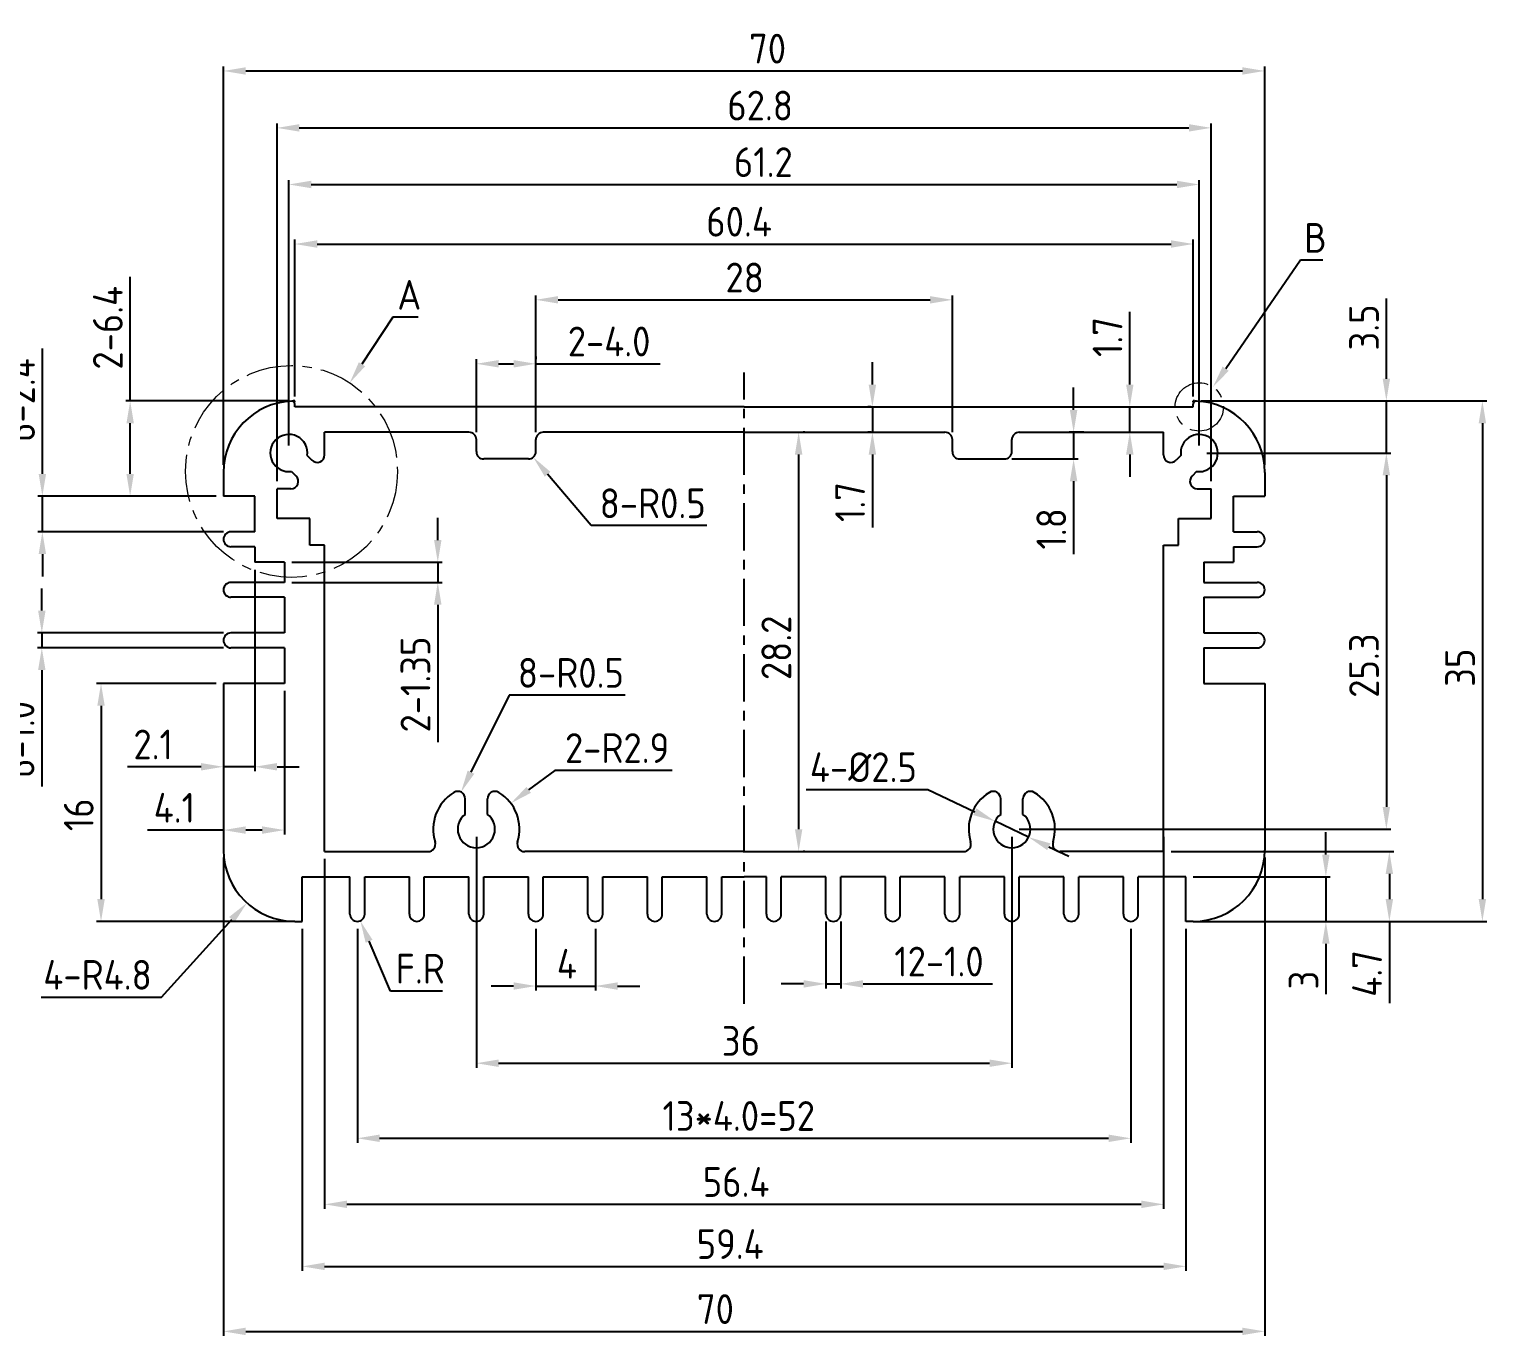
# Model space of a CAD drawing. Header units: millimetres. Extents: x 24 to 172, y 26 to 116.
# Drawn here: x 73.5 to 171.5, y 25.7 to 113.6 of the extents above; entities that cross this region are included whole.
import ezdxf

# ---------------------------------------------------------------- set-up
doc = ezdxf.new("R2010")
doc.units = ezdxf.units.MM
doc.header["$LTSCALE"] = 0.1
doc.linetypes.add('CENTER', pattern=[50.8, 31.75, -6.35, 6.35, -6.35])
doc.layers.get('0').update_dxf_attribs({"lineweight": 25})
doc.layers.add('图层1', color=7, linetype='Continuous', lineweight=20)
doc.styles.get("Standard").update_dxf_attribs({"font": 'isocp2.shx'})
doc.dimstyles.new('比例1.5-1', dxfattribs={"dimtxt": 2, "dimasz": 1.5, "dimexe": 0.3, "dimexo": 0.5, "dimgap": 0.5, "dimtad": 1, "dimdec": 3, "dimdsep": 46, "dimtxsty": 'Standard', "dimcen": 0, "dimclrd": 256, "dimclre": 256, "dimadec": 3, "dimazin": 2, "dimtfac": 1, "dimtdec": 3, "dimtmove": 0, "dimatfit": 3, "dimfxl": 0, "dimarcsym": 0})
doc.dimstyles.new('比例1.5-1$3', dxfattribs={"dimtxt": 2, "dimasz": 1.5, "dimexe": 0.3, "dimexo": 0.5, "dimgap": 0.5, "dimtad": 1, "dimtih": 1, "dimtoh": 1, "dimdec": 3, "dimdsep": 46, "dimtxsty": 'Standard', "dimcen": 0, "dimclrd": 256, "dimclre": 256, "dimadec": 3, "dimazin": 2, "dimtfac": 1, "dimtdec": 3, "dimtmove": 0, "dimatfit": 3, "dimfxl": 0, "dimarcsym": 0})
doc.dimstyles.new('比例1.5-1$4', dxfattribs={"dimtxt": 2, "dimasz": 1.5, "dimexe": 0.3, "dimexo": 0.5, "dimgap": 0.5, "dimtad": 1, "dimtih": 1, "dimtoh": 1, "dimdec": 3, "dimdsep": 46, "dimtxsty": 'Standard', "dimcen": 0, "dimclrd": 256, "dimclre": 256, "dimadec": 3, "dimazin": 2, "dimtfac": 1, "dimtdec": 3, "dimtofl": 0, "dimtmove": 0, "dimatfit": 3, "dimfxl": 0, "dimarcsym": 0})

# ---------------------------------------------------------------- blocks, each defined once
blk = doc.blocks.new('*D4')
at = {"layer": 'Defpoints', "color": 0}
for p in [(135.571, 95.405), (107.571, 86.003), (135.571, 86.003)]:
    blk.add_point(p, dxfattribs=at)
at = {"layer": '图层1', "lineweight": -2}
for p, q in [((107.571, 86.503), (107.571, 95.705)), ((109.071, 95.405), (134.071, 95.405)), ((135.571, 86.503), (135.571, 95.705))]:
    blk.add_line(p, q, dxfattribs=at)
at = {"layer": '图层1'}
for points in [[(109.071, 95.655), (109.071, 95.155), (107.571, 95.405)], [(134.071, 95.655), (134.071, 95.155), (135.571, 95.405)]]:
    blk.add_solid(points, dxfattribs=at)
at = {"layer": '图层1', "color": 0, "insert": (121.612, 96.905), "char_height": 2, "attachment_point": 5}
blk.add_mtext('28', dxfattribs=at)
blk = doc.blocks.new('*D5')
at = {"layer": 'Defpoints', "color": 0}
for p in [(107.571, 91.104), (107.571, 91.104), (103.571, 86.003)]:
    blk.add_point(p, dxfattribs=at)
at = {"layer": '图层1', "lineweight": -2}
for p, q in [((103.571, 86.503), (103.571, 91.404)), ((107.571, 91.604), (107.571, 91.404)), ((105.071, 91.104), (106.071, 91.104)), ((107.571, 91.104), (115.923, 91.104))]:
    blk.add_line(p, q, dxfattribs=at)
at = {"layer": '图层1'}
for points in [[(105.071, 91.354), (105.071, 90.854), (103.571, 91.104)], [(106.071, 91.354), (106.071, 90.854), (107.571, 91.104)]]:
    blk.add_solid(points, dxfattribs=at)
at = {"layer": '图层1', "color": 0, "insert": (112.497, 92.604), "char_height": 2, "attachment_point": 5}
blk.add_mtext('2-4.0', dxfattribs=at)
blk = doc.blocks.new('*D6')
at = {"layer": 'Defpoints', "color": 0}
for p in [(151.771, 99.159), (91.371, 88.398), (151.771, 88.398)]:
    blk.add_point(p, dxfattribs=at)
at = {"layer": '图层1', "lineweight": -2}
for p, q in [((91.371, 88.898), (91.371, 99.459)), ((92.871, 99.159), (150.271, 99.159)), ((151.771, 88.898), (151.771, 99.459))]:
    blk.add_line(p, q, dxfattribs=at)
at = {"layer": '图层1'}
for points in [[(92.871, 99.409), (92.871, 98.909), (91.371, 99.159)], [(150.271, 99.409), (150.271, 98.909), (151.771, 99.159)]]:
    blk.add_solid(points, dxfattribs=at)
at = {"layer": '图层1', "color": 0, "insert": (121.236, 100.659), "char_height": 2, "attachment_point": 5}
blk.add_mtext('60.4', dxfattribs=at)
blk = doc.blocks.new('*D7')
at = {"layer": 'Defpoints', "color": 0}
for p in [(152.171, 103.163), (90.971, 85.103), (152.171, 85.103)]:
    blk.add_point(p, dxfattribs=at)
at = {"layer": '图层1', "lineweight": -2}
for p, q in [((90.971, 85.603), (90.971, 103.463)), ((92.471, 103.163), (150.671, 103.163)), ((152.171, 85.603), (152.171, 103.463))]:
    blk.add_line(p, q, dxfattribs=at)
at = {"layer": '图层1'}
for points in [[(92.471, 103.413), (92.471, 102.913), (90.971, 103.163)], [(150.671, 103.413), (150.671, 102.913), (152.171, 103.163)]]:
    blk.add_solid(points, dxfattribs=at)
at = {"layer": '图层1', "color": 0, "insert": (122.865, 104.664), "char_height": 2, "attachment_point": 5}
blk.add_mtext('61.2', dxfattribs=at)
blk = doc.blocks.new('*D8')
at = {"layer": 'Defpoints', "color": 0}
for p in [(152.971, 106.968), (90.171, 82.703), (152.971, 82.703)]:
    blk.add_point(p, dxfattribs=at)
at = {"layer": '图层1', "lineweight": -2}
for p, q in [((90.171, 83.203), (90.171, 107.268)), ((91.671, 106.968), (151.471, 106.968)), ((152.971, 83.203), (152.971, 107.268))]:
    blk.add_line(p, q, dxfattribs=at)
at = {"layer": '图层1'}
for points in [[(91.671, 107.218), (91.671, 106.718), (90.171, 106.968)], [(151.471, 107.218), (151.471, 106.718), (152.971, 106.968)]]:
    blk.add_solid(points, dxfattribs=at)
at = {"layer": '图层1', "color": 0, "insert": (122.651, 108.468), "char_height": 2, "attachment_point": 5}
blk.add_mtext('62.8', dxfattribs=at)
blk = doc.blocks.new('*D9')
at = {"layer": 'Defpoints', "color": 0}
for p in [(156.571, 110.796), (86.571, 83.803), (156.571, 83.803)]:
    blk.add_point(p, dxfattribs=at)
at = {"layer": '图层1', "lineweight": -2}
for p, q in [((86.571, 84.303), (86.571, 111.096)), ((88.071, 110.796), (155.071, 110.796)), ((156.571, 84.303), (156.571, 111.096))]:
    blk.add_line(p, q, dxfattribs=at)
at = {"layer": '图层1'}
for points in [[(88.071, 111.046), (88.071, 110.546), (86.571, 110.796)], [(155.071, 111.046), (155.071, 110.546), (156.571, 110.796)]]:
    blk.add_solid(points, dxfattribs=at)
at = {"layer": '图层1', "color": 0, "insert": (123.151, 112.296), "char_height": 2, "attachment_point": 5}
blk.add_mtext('70', dxfattribs=at)
blk = doc.blocks.new('*D10')
at = {"layer": 'Defpoints', "color": 0}
for p in [(144.592, 88.203), (144.921, 86.503), (147.501, 86.503)]:
    blk.add_point(p, dxfattribs=at)
at = {"layer": '图层1', "lineweight": -2}
for p, q in [((147.501, 89.703), (147.501, 94.603)), ((145.092, 88.203), (147.801, 88.203)), ((147.501, 86.503), (147.501, 88.203)), ((145.421, 86.503), (147.801, 86.503)), ((147.501, 85.003), (147.501, 83.503))]:
    blk.add_line(p, q, dxfattribs=at)
at = {"layer": '图层1'}
for points in [[(147.251, 89.703), (147.751, 89.703), (147.501, 88.203)], [(147.251, 85.003), (147.751, 85.003), (147.501, 86.503)]]:
    blk.add_solid(points, dxfattribs=at)
at = {"layer": '图层1', "color": 0, "insert": (146.001, 92.903), "char_height": 2, "attachment_point": 5, "rotation": 90}
blk.add_mtext('1.7', dxfattribs=at)
blk = doc.blocks.new('*D11')
at = {"layer": 'Defpoints', "color": 0}
for p in [(143.724, 86.503), (144.921, 86.503), (139.071, 84.703)]:
    blk.add_point(p, dxfattribs=at)
at = {"layer": '图层1', "lineweight": -2}
for p, q in [((143.724, 88.003), (143.724, 89.503)), ((144.421, 86.503), (143.424, 86.503)), ((143.724, 86.503), (143.724, 84.703)), ((139.571, 84.703), (144.024, 84.703)), ((143.724, 83.203), (143.724, 78.303))]:
    blk.add_line(p, q, dxfattribs=at)
at = {"layer": '图层1'}
for points in [[(143.474, 88.003), (143.974, 88.003), (143.724, 86.503)], [(143.474, 83.203), (143.974, 83.203), (143.724, 84.703)]]:
    blk.add_solid(points, dxfattribs=at)
at = {"layer": '图层1', "color": 0, "insert": (142.224, 80.003), "char_height": 2, "attachment_point": 5, "rotation": 90}
blk.add_mtext('1.8', dxfattribs=at)
blk = doc.blocks.new('*D12')
at = {"layer": 'Defpoints', "color": 0}
for p in [(107.071, 85.203), (107.394, 84.821)]:
    blk.add_point(p, dxfattribs=at)
at = {"layer": '图层1', "lineweight": -2}
for p, q in [((111.287, 80.222), (108.363, 83.676)), ((119.07, 80.222), (111.287, 80.222))]:
    blk.add_line(p, q, dxfattribs=at)
at = {"layer": '图层1'}
blk.add_solid([(108.554, 83.838), (108.172, 83.515), (107.394, 84.821)], dxfattribs=at)
at = {"layer": '图层1', "color": 0, "insert": (115.428, 81.722), "char_height": 2, "attachment_point": 5}
blk.add_mtext('8-R0.5', dxfattribs=at)
blk = doc.blocks.new('*D13')
at = {"layer": 'Defpoints', "color": 0}
for p in [(91.371, 88.603), (80.299, 82.203), (86.571, 82.203)]:
    blk.add_point(p, dxfattribs=at)
at = {"layer": '图层1', "lineweight": -2}
for p, q in [((80.299, 88.603), (80.299, 96.954)), ((90.871, 88.603), (79.999, 88.603)), ((80.299, 83.703), (80.299, 87.103)), ((86.071, 82.203), (79.999, 82.203))]:
    blk.add_line(p, q, dxfattribs=at)
at = {"layer": '图层1'}
for points in [[(80.049, 87.103), (80.549, 87.103), (80.299, 88.603)], [(80.049, 83.703), (80.549, 83.703), (80.299, 82.203)]]:
    blk.add_solid(points, dxfattribs=at)
at = {"layer": '图层1', "color": 0, "insert": (78.798, 93.528), "char_height": 2, "attachment_point": 5, "rotation": 90}
blk.add_mtext('2-6.4', dxfattribs=at)
blk = doc.blocks.new('*D14')
at = {"layer": 'Defpoints', "color": 0}
for p in [(82.029, 82.203), (74.396, 79.803), (87.071, 79.803)]:
    blk.add_point(p, dxfattribs=at)
at = {"layer": '图层1', "lineweight": -2}
for p, q in [((74.396, 83.703), (74.396, 92.122)), ((81.529, 82.203), (74.096, 82.203)), ((74.396, 79.803), (74.396, 82.203)), ((86.571, 79.803), (74.096, 79.803)), ((74.396, 78.303), (74.396, 76.803))]:
    blk.add_line(p, q, dxfattribs=at)
at = {"layer": '图层1'}
for points in [[(74.146, 83.703), (74.646, 83.703), (74.396, 82.203)], [(74.146, 78.303), (74.646, 78.303), (74.396, 79.803)]]:
    blk.add_solid(points, dxfattribs=at)
at = {"layer": '图层1', "color": 0, "insert": (72.896, 88.663), "char_height": 2, "attachment_point": 5, "rotation": 90}
blk.add_mtext('6-2.4', dxfattribs=at)
blk = doc.blocks.new('*D15')
at = {"layer": 'Defpoints', "color": 0}
for p in [(87.071, 73.003), (74.36, 72.003), (87.071, 72.003)]:
    blk.add_point(p, dxfattribs=at)
at = {"layer": '图层1', "lineweight": -2}
for p, q in [((74.36, 74.503), (74.36, 76.003)), ((86.571, 73.003), (74.06, 73.003)), ((74.36, 73.003), (74.36, 72.003)), ((86.571, 72.003), (74.06, 72.003)), ((74.36, 70.503), (74.36, 62.681))]:
    blk.add_line(p, q, dxfattribs=at)
at = {"layer": '图层1'}
for points in [[(74.11, 74.503), (74.61, 74.503), (74.36, 73.003)], [(74.11, 70.503), (74.61, 70.503), (74.36, 72.003)]]:
    blk.add_solid(points, dxfattribs=at)
at = {"layer": '图层1', "color": 0, "insert": (72.86, 65.842), "char_height": 2, "attachment_point": 5, "rotation": 90}
blk.add_mtext('6-1.0', dxfattribs=at)
blk = doc.blocks.new('*D16')
at = {"layer": 'Defpoints', "color": 0}
for p in [(88.671, 77.753), (86.571, 65.545), (86.571, 64.003)]:
    blk.add_point(p, dxfattribs=at)
at = {"layer": '图层1', "lineweight": -2}
for p, q in [((88.671, 77.253), (88.671, 63.703)), ((86.571, 65.045), (86.571, 63.703)), ((85.071, 64.003), (80.12, 64.003)), ((88.671, 64.003), (86.571, 64.003)), ((90.171, 64.003), (91.671, 64.003))]:
    blk.add_line(p, q, dxfattribs=at)
at = {"layer": '图层1'}
for points in [[(85.071, 64.253), (85.071, 63.753), (86.571, 64.003)], [(90.171, 64.253), (90.171, 63.753), (88.671, 64.003)]]:
    blk.add_solid(points, dxfattribs=at)
at = {"layer": '图层1', "color": 0, "insert": (81.846, 65.503), "char_height": 2, "attachment_point": 5}
blk.add_mtext('2.1', dxfattribs=at)
blk = doc.blocks.new('*D17')
at = {"layer": 'Defpoints', "color": 0}
for p in [(86.571, 69.603), (78.341, 53.603), (91.871, 53.603)]:
    blk.add_point(p, dxfattribs=at)
at = {"layer": '图层1', "lineweight": -2}
for p, q in [((86.071, 69.603), (78.041, 69.603)), ((78.341, 68.103), (78.341, 55.103)), ((91.371, 53.603), (78.041, 53.603))]:
    blk.add_line(p, q, dxfattribs=at)
at = {"layer": '图层1'}
for points in [[(78.091, 68.103), (78.591, 68.103), (78.341, 69.603)], [(78.091, 55.103), (78.591, 55.103), (78.341, 53.603)]]:
    blk.add_solid(points, dxfattribs=at)
at = {"layer": '图层1', "color": 0, "insert": (76.841, 60.776), "char_height": 2, "attachment_point": 5, "rotation": 90}
blk.add_mtext('16', dxfattribs=at)
blk = doc.blocks.new('*D18')
at = {"layer": 'Defpoints', "color": 0}
for p in [(90.671, 77.753), (90.671, 76.403), (100.979, 76.403)]:
    blk.add_point(p, dxfattribs=at)
at = {"layer": '图层1', "lineweight": -2}
for p, q in [((100.979, 79.253), (100.979, 80.753)), ((91.171, 77.753), (101.279, 77.753)), ((100.979, 77.753), (100.979, 76.403)), ((91.171, 76.403), (101.279, 76.403)), ((100.979, 74.903), (100.979, 65.669))]:
    blk.add_line(p, q, dxfattribs=at)
at = {"layer": '图层1'}
for points in [[(100.729, 79.253), (101.229, 79.253), (100.979, 77.753)], [(100.729, 74.903), (101.229, 74.903), (100.979, 76.403)]]:
    blk.add_solid(points, dxfattribs=at)
at = {"layer": '图层1', "color": 0, "insert": (99.479, 69.536), "char_height": 2, "attachment_point": 5, "rotation": 90}
blk.add_mtext('2-1.35', dxfattribs=at)
blk = doc.blocks.new('*D19')
at = {"layer": 'Defpoints', "color": 0}
for p in [(90.671, 69.603), (86.571, 60.222), (86.571, 59.747)]:
    blk.add_point(p, dxfattribs=at)
at = {"layer": '图层1', "lineweight": -2}
for p, q in [((90.671, 69.103), (90.671, 59.447)), ((86.571, 59.747), (81.471, 59.747)), ((86.571, 59.722), (86.571, 59.447)), ((89.171, 59.747), (88.071, 59.747))]:
    blk.add_line(p, q, dxfattribs=at)
at = {"layer": '图层1'}
for points in [[(88.071, 59.997), (88.071, 59.497), (86.571, 59.747)], [(89.171, 59.997), (89.171, 59.497), (90.671, 59.747)]]:
    blk.add_solid(points, dxfattribs=at)
at = {"layer": '图层1', "color": 0, "insert": (83.271, 61.247), "char_height": 2, "attachment_point": 5}
blk.add_mtext('4.1', dxfattribs=at)
blk = doc.blocks.new('*D20')
at = {"layer": 'Defpoints', "color": 0}
for p in [(91.371, 58.403), (88.147, 54.846)]:
    blk.add_point(p, dxfattribs=at)
at = {"layer": '图层1', "lineweight": -2}
for p, q in [((82.405, 48.512), (87.14, 53.735)), ((74.305, 48.512), (82.405, 48.512))]:
    blk.add_line(p, q, dxfattribs=at)
at = {"layer": '图层1'}
blk.add_solid([(86.955, 53.903), (87.325, 53.567), (88.147, 54.846)], dxfattribs=at)
at = {"layer": '图层1', "color": 0, "insert": (78.105, 50.012), "char_height": 2, "attachment_point": 5}
blk.add_mtext('4-R4.8', dxfattribs=at)
blk = doc.blocks.new('*D21')
at = {"layer": 'Defpoints', "color": 0}
for p in [(105.889, 61.545), (103.571, 59.803)]:
    blk.add_point(p, dxfattribs=at)
at = {"layer": '图层1', "lineweight": -2}
for p, q in [((108.838, 63.762), (107.088, 62.447)), ((116.731, 63.762), (108.838, 63.762))]:
    blk.add_line(p, q, dxfattribs=at)
at = {"layer": '图层1'}
blk.add_solid([(106.938, 62.647), (107.238, 62.247), (105.889, 61.545)], dxfattribs=at)
at = {"layer": '图层1', "color": 0, "insert": (113.035, 65.262), "char_height": 2, "attachment_point": 5}
blk.add_mtext('2-R2.9', dxfattribs=at)
blk = doc.blocks.new('*D22')
at = {"layer": 'Defpoints', "color": 0}
for p in [(138.441, 60.338), (140.701, 59.268)]:
    blk.add_point(p, dxfattribs=at)
at = {"layer": '图层1', "lineweight": -2}
for p, q in [((125.748, 62.473), (133.931, 62.473)), ((133.931, 62.473), (137.085, 60.979)), ((140.701, 59.268), (138.441, 60.338)), ((142.056, 58.626), (143.412, 57.984))]:
    blk.add_line(p, q, dxfattribs=at)
at = {"layer": '图层1'}
for points in [[(137.192, 61.205), (136.978, 60.754), (138.441, 60.338)], [(142.163, 58.852), (141.949, 58.4), (140.701, 59.268)]]:
    blk.add_solid(points, dxfattribs=at)
at = {"layer": '图层1', "color": 0, "insert": (129.59, 63.973), "char_height": 2, "attachment_point": 5}
blk.add_mtext('4-%%c2.5', dxfattribs=at)
blk = doc.blocks.new('*D23')
at = {"layer": 'Defpoints', "color": 0}
for p in [(102.321, 61.852), (102.544, 62.299)]:
    blk.add_point(p, dxfattribs=at)
at = {"layer": '图层1', "lineweight": -2}
for p, q in [((105.787, 68.82), (103.212, 63.642)), ((113.57, 68.82), (105.787, 68.82))]:
    blk.add_line(p, q, dxfattribs=at)
at = {"layer": '图层1'}
blk.add_solid([(102.988, 63.754), (103.435, 63.531), (102.544, 62.299)], dxfattribs=at)
at = {"layer": '图层1', "color": 0, "insert": (109.928, 70.32), "char_height": 2, "attachment_point": 5}
blk.add_mtext('8-R0.5', dxfattribs=at)
blk = doc.blocks.new('*D24')
at = {"layer": 'Defpoints', "color": 0}
for p in [(151.771, 88.603), (164.749, 88.603), (152.171, 85.103)]:
    blk.add_point(p, dxfattribs=at)
at = {"layer": '图层1', "lineweight": -2}
for p, q in [((164.749, 90.103), (164.749, 95.486)), ((152.271, 88.603), (165.049, 88.603)), ((164.749, 85.103), (164.749, 88.603)), ((152.671, 85.103), (165.049, 85.103)), ((164.749, 83.603), (164.749, 82.103))]:
    blk.add_line(p, q, dxfattribs=at)
at = {"layer": '图层1'}
for points in [[(164.499, 90.103), (164.999, 90.103), (164.749, 88.603)], [(164.499, 83.603), (164.999, 83.603), (164.749, 85.103)]]:
    blk.add_solid(points, dxfattribs=at)
at = {"layer": '图层1', "color": 0, "insert": (163.249, 93.544), "char_height": 2, "attachment_point": 5, "rotation": 90}
blk.add_mtext('3.5', dxfattribs=at)
blk = doc.blocks.new('*D25')
at = {"layer": 'Defpoints', "color": 0}
for p in [(164.749, 85.103), (139.571, 59.803), (164.749, 59.803)]:
    blk.add_point(p, dxfattribs=at)
at = {"layer": '图层1', "lineweight": -2}
for p, q in [((164.249, 85.103), (164.449, 85.103)), ((164.749, 83.603), (164.749, 61.303)), ((140.071, 59.803), (165.049, 59.803))]:
    blk.add_line(p, q, dxfattribs=at)
at = {"layer": '图层1'}
for points in [[(164.499, 83.603), (164.999, 83.603), (164.749, 85.103)], [(164.499, 61.303), (164.999, 61.303), (164.749, 59.803)]]:
    blk.add_solid(points, dxfattribs=at)
at = {"layer": '图层1', "color": 0, "insert": (163.249, 70.806), "char_height": 2, "attachment_point": 5, "rotation": 90}
blk.add_mtext('25.3', dxfattribs=at)
blk = doc.blocks.new('*D26')
at = {"layer": 'Defpoints', "color": 0}
for p in [(162.634, 88.603), (151.271, 53.603), (171.204, 53.603)]:
    blk.add_point(p, dxfattribs=at)
at = {"layer": '图层1', "lineweight": -2}
for p, q in [((163.134, 88.603), (171.504, 88.603)), ((171.204, 87.103), (171.204, 55.103)), ((151.771, 53.603), (171.504, 53.603))]:
    blk.add_line(p, q, dxfattribs=at)
at = {"layer": '图层1'}
for points in [[(170.954, 87.103), (171.454, 87.103), (171.204, 88.603)], [(170.954, 55.103), (171.454, 55.103), (171.204, 53.603)]]:
    blk.add_solid(points, dxfattribs=at)
at = {"layer": '图层1', "color": 0, "insert": (169.704, 70.667), "char_height": 2, "attachment_point": 5, "rotation": 90}
blk.add_mtext('35', dxfattribs=at)
blk = doc.blocks.new('*D27')
at = {"layer": 'Defpoints', "color": 0}
for p in [(151.271, 56.603), (157.134, 53.603), (160.682, 53.603)]:
    blk.add_point(p, dxfattribs=at)
at = {"layer": '图层1', "lineweight": -2}
for p, q in [((160.682, 58.103), (160.682, 59.603)), ((151.771, 56.603), (160.982, 56.603)), ((160.682, 56.603), (160.682, 53.603)), ((157.634, 53.603), (160.982, 53.603)), ((160.682, 52.103), (160.682, 48.72))]:
    blk.add_line(p, q, dxfattribs=at)
at = {"layer": '图层1'}
for points in [[(160.432, 58.103), (160.932, 58.103), (160.682, 56.603)], [(160.432, 52.103), (160.932, 52.103), (160.682, 53.603)]]:
    blk.add_solid(points, dxfattribs=at)
at = {"layer": '图层1', "color": 0, "insert": (159.182, 49.661), "char_height": 2, "attachment_point": 5, "rotation": 90}
blk.add_mtext('3', dxfattribs=at)
blk = doc.blocks.new('*D28')
at = {"layer": 'Defpoints', "color": 0}
for p in [(149.771, 58.303), (164.951, 53.603), (164.951, 53.603)]:
    blk.add_point(p, dxfattribs=at)
at = {"layer": '图层1', "lineweight": -2}
for p, q in [((150.271, 58.303), (165.251, 58.303)), ((164.951, 56.803), (164.951, 55.103)), ((164.451, 53.603), (164.651, 53.603)), ((164.951, 53.603), (164.951, 48.103))]:
    blk.add_line(p, q, dxfattribs=at)
at = {"layer": '图层1'}
for points in [[(164.701, 56.803), (165.201, 56.803), (164.951, 58.303)], [(164.701, 55.103), (165.201, 55.103), (164.951, 53.603)]]:
    blk.add_solid(points, dxfattribs=at)
at = {"layer": '图层1', "color": 0, "insert": (163.451, 50.103), "char_height": 2, "attachment_point": 5, "rotation": 90}
blk.add_mtext('4.7', dxfattribs=at)
blk = doc.blocks.new('*D29')
at = {"layer": 'Defpoints', "color": 0}
for p in [(103.571, 59.803), (139.571, 59.803), (139.571, 44.068)]:
    blk.add_point(p, dxfattribs=at)
at = {"layer": '图层1', "lineweight": -2}
for p, q in [((103.571, 59.303), (103.571, 43.768)), ((139.571, 59.303), (139.571, 43.768)), ((105.071, 44.068), (138.071, 44.068))]:
    blk.add_line(p, q, dxfattribs=at)
at = {"layer": '图层1'}
for points in [[(105.071, 44.318), (105.071, 43.818), (103.571, 44.068)], [(138.071, 44.318), (138.071, 43.818), (139.571, 44.068)]]:
    blk.add_solid(points, dxfattribs=at)
at = {"layer": '图层1', "color": 0, "insert": (121.357, 45.568), "char_height": 2, "attachment_point": 5}
blk.add_mtext('36', dxfattribs=at)
blk = doc.blocks.new('*D30')
at = {"layer": 'Defpoints', "color": 0}
for p in [(95.571, 53.603), (147.571, 53.603), (147.571, 39.02)]:
    blk.add_point(p, dxfattribs=at)
at = {"layer": '图层1', "lineweight": -2}
for p, q in [((95.571, 53.103), (95.571, 38.72)), ((147.571, 53.103), (147.571, 38.72)), ((97.071, 39.02), (146.071, 39.02))]:
    blk.add_line(p, q, dxfattribs=at)
at = {"layer": '图层1'}
for points in [[(97.071, 39.27), (97.071, 38.77), (95.571, 39.02)], [(146.071, 39.27), (146.071, 38.77), (147.571, 39.02)]]:
    blk.add_solid(points, dxfattribs=at)
at = {"layer": '图层1', "color": 0, "insert": (121.213, 40.52), "char_height": 2, "attachment_point": 5}
blk.add_mtext('13*4.0=52', dxfattribs=at)
blk = doc.blocks.new('*D31')
at = {"layer": 'Defpoints', "color": 0}
for p in [(107.571, 53.603), (111.571, 53.603), (111.571, 49.259)]:
    blk.add_point(p, dxfattribs=at)
at = {"layer": '图层1', "lineweight": -2}
for p, q in [((107.571, 53.103), (107.571, 48.959)), ((111.571, 53.103), (111.571, 48.959)), ((106.071, 49.259), (104.571, 49.259)), ((107.571, 49.259), (111.571, 49.259)), ((113.071, 49.259), (114.571, 49.259))]:
    blk.add_line(p, q, dxfattribs=at)
at = {"layer": '图层1'}
for points in [[(106.071, 49.509), (106.071, 49.009), (107.571, 49.259)], [(113.071, 49.509), (113.071, 49.009), (111.571, 49.259)]]:
    blk.add_solid(points, dxfattribs=at)
at = {"layer": '图层1', "color": 0, "insert": (109.657, 50.759), "char_height": 2, "attachment_point": 5}
blk.add_mtext('4', dxfattribs=at)
blk = doc.blocks.new('*D32')
at = {"layer": 'Defpoints', "color": 0}
for p in [(127.071, 54.103), (128.071, 54.103), (127.071, 49.403)]:
    blk.add_point(p, dxfattribs=at)
at = {"layer": '图层1', "lineweight": -2}
for p, q in [((127.071, 53.603), (127.071, 49.103)), ((128.071, 53.603), (128.071, 49.103)), ((125.571, 49.403), (124.071, 49.403)), ((127.071, 49.403), (128.071, 49.403)), ((129.571, 49.403), (138.272, 49.403))]:
    blk.add_line(p, q, dxfattribs=at)
at = {"layer": '图层1'}
for points in [[(125.571, 49.653), (125.571, 49.153), (127.071, 49.403)], [(129.571, 49.653), (129.571, 49.153), (128.071, 49.403)]]:
    blk.add_solid(points, dxfattribs=at)
at = {"layer": '图层1', "color": 0, "insert": (134.672, 50.904), "char_height": 2, "attachment_point": 5}
blk.add_mtext('12-1.0', dxfattribs=at)
blk = doc.blocks.new('*D33')
at = {"layer": 'Defpoints', "color": 0}
for p in [(95.571, 54.103), (95.769, 53.644)]:
    blk.add_point(p, dxfattribs=at)
at = {"layer": '图层1', "lineweight": -2}
for p, q in [((97.806, 48.924), (96.363, 52.266)), ((101.306, 48.924), (97.806, 48.924))]:
    blk.add_line(p, q, dxfattribs=at)
at = {"layer": '图层1'}
blk.add_solid([(96.593, 52.366), (96.134, 52.167), (95.769, 53.644)], dxfattribs=at)
at = {"layer": '图层1', "color": 0, "insert": (99.806, 50.424), "char_height": 2, "attachment_point": 5}
blk.add_mtext('F.R', dxfattribs=at)
blk = doc.blocks.new('*D34')
at = {"layer": 'Defpoints', "color": 0}
for p in [(149.771, 59.803), (93.371, 58.303), (149.771, 34.579)]:
    blk.add_point(p, dxfattribs=at)
at = {"layer": '图层1', "lineweight": -2}
for p, q in [((149.771, 59.303), (149.771, 34.279)), ((93.371, 57.803), (93.371, 34.279)), ((94.871, 34.579), (148.271, 34.579))]:
    blk.add_line(p, q, dxfattribs=at)
at = {"layer": '图层1'}
for points in [[(94.871, 34.829), (94.871, 34.329), (93.371, 34.579)], [(148.271, 34.829), (148.271, 34.329), (149.771, 34.579)]]:
    blk.add_solid(points, dxfattribs=at)
at = {"layer": '图层1', "color": 0, "insert": (121.037, 36.079), "char_height": 2, "attachment_point": 5}
blk.add_mtext('56.4', dxfattribs=at)
blk = doc.blocks.new('*D35')
at = {"layer": 'Defpoints', "color": 0}
for p in [(91.871, 53.603), (151.271, 53.603), (151.271, 30.406)]:
    blk.add_point(p, dxfattribs=at)
at = {"layer": '图层1', "lineweight": -2}
for p, q in [((91.871, 53.103), (91.871, 30.106)), ((151.271, 53.103), (151.271, 30.106)), ((93.371, 30.406), (149.771, 30.406))]:
    blk.add_line(p, q, dxfattribs=at)
at = {"layer": '图层1'}
for points in [[(93.371, 30.656), (93.371, 30.156), (91.871, 30.406)], [(149.771, 30.656), (149.771, 30.156), (151.271, 30.406)]]:
    blk.add_solid(points, dxfattribs=at)
at = {"layer": '图层1', "color": 0, "insert": (120.639, 31.906), "char_height": 2, "attachment_point": 5}
blk.add_mtext('59.4', dxfattribs=at)
blk = doc.blocks.new('*D36')
at = {"layer": 'Defpoints', "color": 0}
for p in [(86.571, 58.403), (156.571, 58.403), (156.571, 26.034)]:
    blk.add_point(p, dxfattribs=at)
at = {"layer": '图层1', "lineweight": -2}
for p, q in [((86.571, 57.903), (86.571, 25.734)), ((156.571, 57.903), (156.571, 25.734)), ((88.071, 26.034), (155.071, 26.034))]:
    blk.add_line(p, q, dxfattribs=at)
at = {"layer": '图层1'}
for points in [[(88.071, 26.284), (88.071, 25.784), (86.571, 26.034)], [(155.071, 26.284), (155.071, 25.784), (156.571, 26.034)]]:
    blk.add_solid(points, dxfattribs=at)
at = {"layer": '图层1', "color": 0, "insert": (119.644, 27.534), "char_height": 2, "attachment_point": 5}
blk.add_mtext('70', dxfattribs=at)
blk = doc.blocks.new('*D44')
at = {"layer": 'Defpoints', "color": 0}
for p in [(153.094, 89.541), (152.171, 88.203)]:
    blk.add_point(p, dxfattribs=at)
at = {"layer": '图层1', "lineweight": -2}
for p, q in [((158.98, 98.072), (153.946, 90.775)), ((160.48, 98.072), (158.98, 98.072))]:
    blk.add_line(p, q, dxfattribs=at)
at = {"layer": '图层1'}
blk.add_solid([(153.74, 90.917), (154.152, 90.633), (153.094, 89.541)], dxfattribs=at)
at = {"layer": '图层1', "color": 0, "insert": (159.98, 99.572), "char_height": 2, "attachment_point": 5}
blk.add_mtext('B', dxfattribs=at)
blk = doc.blocks.new('*D45')
at = {"layer": 'Defpoints', "color": 0}
for p in [(95.06, 89.819), (91.148, 83.865)]:
    blk.add_point(p, dxfattribs=at)
at = {"layer": '图层1', "lineweight": -2}
for p, q in [((97.965, 94.242), (95.883, 91.073)), ((99.665, 94.242), (97.965, 94.242))]:
    blk.add_line(p, q, dxfattribs=at)
at = {"layer": '图层1'}
blk.add_solid([(95.674, 91.21), (96.092, 90.936), (95.06, 89.819)], dxfattribs=at)
at = {"layer": '图层1', "color": 0, "insert": (99.065, 95.742), "char_height": 2, "attachment_point": 5}
blk.add_mtext('A', dxfattribs=at)
blk = doc.blocks.new('*D50')
at = {"layer": 'Defpoints', "color": 0}
for p in [(125.146, 86.503), (125.146, 58.303), (125.238, 58.303)]:
    blk.add_point(p, dxfattribs=at)
at = {"layer": '图层1', "lineweight": -2}
for p, q in [((125.646, 86.503), (125.538, 86.503)), ((125.238, 85.003), (125.238, 59.803)), ((125.646, 58.303), (125.538, 58.303))]:
    blk.add_line(p, q, dxfattribs=at)
at = {"layer": '图层1'}
for points in [[(124.988, 85.003), (125.488, 85.003), (125.238, 86.503)], [(124.988, 59.803), (125.488, 59.803), (125.238, 58.303)]]:
    blk.add_solid(points, dxfattribs=at)
at = {"layer": '图层1', "color": 0, "insert": (123.738, 72.001), "char_height": 2, "attachment_point": 5, "rotation": 90}
blk.add_mtext('28.2', dxfattribs=at)
blk = doc.blocks.new('*D51')
at = {"layer": 'Defpoints', "color": 0}
for p in [(130.197, 88.203), (130.618, 88.203), (130.618, 86.503)]:
    blk.add_point(p, dxfattribs=at)
at = {"layer": '图层1', "lineweight": -2}
for p, q in [((130.197, 89.703), (130.197, 91.203)), ((130.118, 88.203), (129.897, 88.203)), ((130.197, 88.203), (130.197, 86.503)), ((130.118, 86.503), (129.897, 86.503)), ((130.197, 85.003), (130.197, 80.103))]:
    blk.add_line(p, q, dxfattribs=at)
at = {"layer": '图层1'}
for points in [[(129.947, 89.703), (130.447, 89.703), (130.197, 88.203)], [(129.947, 85.003), (130.447, 85.003), (130.197, 86.503)]]:
    blk.add_solid(points, dxfattribs=at)
at = {"layer": '图层1', "color": 0, "insert": (128.697, 81.803), "char_height": 2, "attachment_point": 5, "rotation": 90}
blk.add_mtext('1.7', dxfattribs=at)

msp = doc.modelspace()

# ---------------------------------------------------------------- linework, layer by layer
at = {"linetype": 'CENTER'}
msp.add_line((121.5709, 48.0707), (121.5709, 90.5079), dxfattribs=at)
for p, q in [((91.3709, 88.539), (91.3709, 88.6028)), ((91.3709, 88.2028), (91.3709, 88.4028)), ((121.5709, 88.2028), (91.3709, 88.2028)), ((121.5709, 88.2028), (151.7709, 88.2028)), ((151.7709, 88.5137), (151.7709, 88.6028)), ((151.7709, 88.2028), (151.7709, 88.4028)), ((93.3709, 84.9705), (93.3709, 86.5028)), ((103.0709, 86.5028), (93.3709, 86.5028)), ((121.5709, 86.5028), (108.0709, 86.5028)), ((121.5709, 86.5028), (135.0709, 86.5028)), ((140.0709, 86.5028), (149.7709, 86.5028)), ((149.7709, 84.9705), (149.7709, 86.5028)), ((103.5709, 85.2028), (103.5709, 86.0028)), ((107.5709, 85.2028), (107.5709, 86.0028)), ((135.5709, 85.2028), (135.5709, 86.0028)), ((139.5709, 85.2028), (139.5709, 86.0028)), ((92.2084, 84.926), (92.5174, 84.617)), ((107.0709, 84.7028), (104.0709, 84.7028)), ((136.0709, 84.7028), (139.0709, 84.7028)), ((150.9335, 84.926), (150.6245, 84.617)), ((86.5709, 83.8028), (86.5709, 82.2028)), ((91.1477, 83.8653), (91.4567, 83.5563)), ((151.9941, 83.8653), (151.6851, 83.5563)), ((156.5709, 83.8028), (156.5709, 82.2028)), ((91.1031, 82.7028), (90.1709, 82.7028)), ((90.1709, 80.7028), (90.1709, 82.7028)), ((152.0387, 82.7028), (152.9709, 82.7028)), ((152.9709, 80.7028), (152.9709, 82.7028)), ((88.6709, 82.2028), (86.5709, 82.2028)), ((88.6709, 79.8028), (88.6709, 82.2028)), ((154.4709, 82.2028), (156.5709, 82.2028)), ((154.4709, 79.8028), (154.4709, 82.2028)), ((92.3709, 80.7028), (90.1709, 80.7028)), ((92.3709, 78.9028), (92.3709, 80.7028)), ((150.7709, 80.7028), (152.9709, 80.7028)), ((150.7709, 78.9028), (150.7709, 80.7028)), ((88.6709, 79.8028), (87.0709, 79.8028)), ((154.4709, 79.8028), (156.0709, 79.8028)), ((88.6709, 78.8028), (87.0709, 78.8028)), ((88.6709, 78.8028), (88.6709, 77.7528)), ((93.3709, 78.9028), (92.3709, 78.9028)), ((93.3709, 58.3028), (93.3709, 78.9028)), ((149.7709, 58.3028), (149.7709, 78.9028)), ((149.7709, 78.9028), (150.7709, 78.9028)), ((154.4709, 78.8028), (154.4709, 77.7528)), ((154.4709, 78.8028), (156.0709, 78.8028)), ((90.6709, 77.7528), (88.6709, 77.7528)), ((90.6709, 77.7528), (90.6709, 76.4028)), ((152.4709, 77.7528), (154.4709, 77.7528)), ((152.4709, 77.7528), (152.4709, 76.4028)), ((90.6709, 76.4028), (87.0709, 76.4028)), ((152.4709, 76.4028), (156.0709, 76.4028)), ((90.6709, 75.4028), (87.0709, 75.4028)), ((90.6709, 75.4028), (90.6709, 73.0028)), ((152.4709, 75.4028), (152.4709, 73.0028)), ((152.4709, 75.4028), (156.0709, 75.4028)), ((90.6709, 73.0028), (87.0709, 73.0028)), ((152.4709, 73.0028), (156.0709, 73.0028)), ((90.6709, 72.0028), (87.0709, 72.0028)), ((90.6709, 72.0028), (90.6709, 69.6028)), ((152.4709, 72.0028), (156.0709, 72.0028)), ((152.4709, 72.0028), (152.4709, 69.6028)), ((90.6709, 69.6028), (86.5709, 69.6028)), ((86.5709, 69.6028), (86.5709, 58.4028)), ((152.4709, 69.6028), (156.5709, 69.6028)), ((156.5709, 69.6028), (156.5709, 58.4028)), ((102.8209, 60.8028), (102.8209, 61.8515)), ((104.3209, 60.8028), (104.3209, 61.8515)), ((138.8209, 60.8028), (138.8209, 61.8515)), ((140.3209, 60.8028), (140.3209, 61.8515)), ((93.3709, 58.3028), (100.3213, 58.3028)), ((121.5709, 58.3028), (106.8205, 58.3028)), ((121.5709, 58.3028), (136.3213, 58.3028)), ((149.7709, 58.3028), (142.8205, 58.3028)), ((91.8709, 56.6028), (95.0709, 56.6028)), ((91.8709, 53.6028), (91.8709, 56.6028)), ((95.0709, 54.1028), (95.0709, 56.6028)), ((96.0709, 54.1028), (96.0709, 56.6028)), ((96.0709, 56.6028), (99.0709, 56.6028)), ((99.0709, 54.1028), (99.0709, 56.6028)), ((100.0709, 54.1028), (100.0709, 56.6028)), ((100.0709, 56.6028), (103.0709, 56.6028)), ((103.0709, 54.1028), (103.0709, 56.6028)), ((104.0709, 54.1028), (104.0709, 56.6028)), ((104.0709, 56.6028), (107.0709, 56.6028)), ((107.0709, 54.1028), (107.0709, 56.6028)), ((108.0709, 54.1028), (108.0709, 56.6028)), ((108.0709, 56.6028), (111.0709, 56.6028)), ((111.0709, 54.1028), (111.0709, 56.6028)), ((112.0709, 54.1028), (112.0709, 56.6028)), ((112.0709, 56.6028), (115.0709, 56.6028)), ((115.0709, 54.1028), (115.0709, 56.6028)), ((116.0709, 54.1028), (116.0709, 56.6028)), ((116.0709, 56.6028), (119.0709, 56.6028)), ((119.0709, 54.1028), (119.0709, 56.6028)), ((120.0709, 54.1028), (120.0709, 56.6028)), ((120.0709, 56.6028), (121.5709, 56.6028)), ((123.0709, 56.6028), (121.5709, 56.6028)), ((123.0709, 54.1028), (123.0709, 56.6028)), ((124.0709, 54.1028), (124.0709, 56.6028)), ((127.0709, 56.6028), (124.0709, 56.6028)), ((127.0709, 54.1028), (127.0709, 56.6028)), ((128.0709, 54.1028), (128.0709, 56.6028)), ((131.0709, 56.6028), (128.0709, 56.6028)), ((131.0709, 54.1028), (131.0709, 56.6028)), ((132.0709, 54.1028), (132.0709, 56.6028)), ((135.0709, 56.6028), (132.0709, 56.6028)), ((135.0709, 54.1028), (135.0709, 56.6028)), ((136.0709, 54.1028), (136.0709, 56.6028)), ((139.0709, 56.6028), (136.0709, 56.6028)), ((139.0709, 54.1028), (139.0709, 56.6028)), ((140.0709, 54.1028), (140.0709, 56.6028)), ((143.0709, 56.6028), (140.0709, 56.6028)), ((143.0709, 54.1028), (143.0709, 56.6028)), ((144.0709, 54.1028), (144.0709, 56.6028)), ((147.0709, 56.6028), (144.0709, 56.6028)), ((147.0709, 54.1028), (147.0709, 56.6028)), ((148.0709, 54.1028), (148.0709, 56.6028)), ((151.2709, 56.6028), (148.0709, 56.6028)), ((151.2709, 53.6028), (151.2709, 56.6028)), ((91.3709, 53.6028), (91.8709, 53.6028)), ((151.7709, 53.6028), (151.2709, 53.6028))]:
    msp.add_line(p, q)
for centre, radius, start, end in [((91.3709, 83.8028), 4.8, 92.491906, 180), ((91.1709, 88.3984), 0.2, 0, 92.491906), ((91.3709, 83.8028), 4.8, 90, 91.307335), ((151.7709, 83.8028), 4.8, 88.944673, 90), ((151.9709, 88.3984), 0.2, 87.508094, 180), ((151.7709, 83.8028), 4.8, 0, 87.611894), ((90.9709, 85.1028), 1.25, 351.869898, 278.130102), ((103.0709, 86.0028), 0.5, 0, 90), ((108.0709, 86.0028), 0.5, 90, 180), ((135.0709, 86.0028), 0.5, 0, 90), ((140.0709, 86.0028), 0.5, 90, 180), ((152.1709, 85.1028), 1.25, 261.869898, 188.130102), ((92.8709, 84.9705), 0.5, 225, 0), ((104.0709, 85.2028), 0.5, 180, 270), ((107.0709, 85.2028), 0.5, 270, 0), ((136.0709, 85.2028), 0.5, 180, 270), ((139.0709, 85.2028), 0.5, 270, 0), ((150.2709, 84.9705), 0.5, 180, 315), ((91.1031, 83.2028), 0.5, 270, 45), ((152.0387, 83.2028), 0.5, 135, 270), ((87.0709, 79.3028), 0.5, 90, 270), ((156.0709, 79.3028), 0.5, 270, 90), ((87.0709, 75.9028), 0.5, 90, 270), ((156.0709, 75.9028), 0.5, 270, 90), ((87.0709, 72.5028), 0.5, 90, 270), ((156.0709, 72.5028), 0.5, 270, 90), ((103.5709, 59.8028), 2.9, 121.388166, 197.104635), ((102.3209, 61.8515), 0.5, 0, 121.388166), ((104.8209, 61.8515), 0.5, 58.611834, 180), ((103.5709, 59.8028), 2.9, 342.895365, 58.611834), ((139.5709, 59.8028), 2.9, 121.388166, 197.104635), ((138.3209, 61.8515), 0.5, 0, 121.388166), ((140.8209, 61.8515), 0.5, 58.611834, 180), ((139.5709, 59.8028), 2.9, 342.895365, 58.611834), ((103.5709, 59.8028), 1.25, 126.869898, 270), ((103.5709, 59.8028), 1.25, 270, 53.130102), ((139.5709, 59.8028), 1.25, 126.869898, 270), ((139.5709, 59.8028), 1.25, 270, 53.130102), ((100.3213, 58.8028), 0.5, 270, 17.104635), ((106.8205, 58.8028), 0.5, 162.895365, 270), ((136.3213, 58.8028), 0.5, 270, 17.104635), ((142.8205, 58.8028), 0.5, 162.895365, 270), ((91.3709, 58.4028), 4.8, 180, 270), ((151.7709, 58.4028), 4.8, 270, 0), ((95.5709, 54.1028), 0.5, 180, 0), ((99.5709, 54.1028), 0.5, 180, 0), ((103.5709, 54.1028), 0.5, 180, 0), ((107.5709, 54.1028), 0.5, 180, 0), ((111.5709, 54.1028), 0.5, 180, 0), ((115.5709, 54.1028), 0.5, 180, 0), ((119.5709, 54.1028), 0.5, 180, 0), ((123.5709, 54.1028), 0.5, 180, 0), ((127.5709, 54.1028), 0.5, 180, 0), ((131.5709, 54.1028), 0.5, 180, 0), ((135.5709, 54.1028), 0.5, 180, 0), ((139.5709, 54.1028), 0.5, 180, 0), ((143.5709, 54.1028), 0.5, 180, 0), ((147.5709, 54.1028), 0.5, 180, 0)]:
    msp.add_arc(centre, radius, start, end)
at = {"layer": '图层1', "linetype": 'CENTER'}
for centre, radius in [((91.1477, 83.8653), 7.124), ((152.1709, 88.2028), 1.6254)]:
    msp.add_circle(centre, radius, dxfattribs=at)

# ---------------------------------------------------------------- dimensions: what is measured, and where the dimension line sits
at = {"layer": '图层1'}
for base, p1, p2, picture, middle in [((156.5709, 110.7959), (86.5709, 83.8028), (156.5709, 83.8028), '*D9', (123.1513, 110.7959)), ((152.9709, 106.9681), (90.1709, 82.7028), (152.9709, 82.7028), '*D8', (122.6512, 106.9681)), ((152.1709, 103.1634), (90.9709, 85.1028), (152.1709, 85.1028), '*D7', (122.8649, 103.1634)), ((151.7709, 99.1592), (91.3709, 88.3984), (151.7709, 88.3984), '*D6', (121.2356, 99.1592)), ((135.5709, 95.4052), (107.5709, 86.0028), (135.5709, 86.0028), '*D4', (121.6116, 95.4052)), ((86.5709, 64.0028), (88.6709, 77.7528), (86.5709, 65.5453), '*D16', (81.8455, 64.0028)), ((86.5709, 59.7473), (90.6709, 69.6028), (86.5709, 60.2224), '*D19', (83.2709, 59.7473)), ((149.7709, 34.579), (93.3709, 58.3028), (149.7709, 59.8028), '*D34', (121.0373, 34.579)), ((139.5709, 44.0676), (103.5709, 59.8028), (139.5709, 59.8028), '*D29', (121.357, 44.0676)), ((156.5709, 26.0338), (86.5709, 58.4028), (156.5709, 58.4028), '*D36', (119.644, 26.0338)), ((151.2709, 30.4057), (91.8709, 53.6028), (151.2709, 53.6028), '*D35', (120.6392, 30.4057)), ((111.5709, 49.2592), (107.5709, 53.6028), (111.5709, 53.6028), '*D31', (109.6572, 49.2592))]:
    dim = msp.add_linear_dim(base=base, p1=p1, p2=p2, dimstyle='比例1.5-1', dxfattribs=at)
    dim.commit()
    dim.dimension.update_dxf_attribs({"geometry": picture, "text_midpoint": middle, "dimtype": 160})
for center, mpoint, text, picture, middle in [((152.1709, 88.2028), (153.094, 89.5406), 'B', '*D44', (159.9802, 98.0723)), ((91.1477, 83.8653), (95.0596, 89.8192), 'A', '*D45', (99.0653, 94.2418)), ((107.0709, 85.2028), (107.394, 84.8211), '8-R0.5', '*D12', (115.4284, 80.2224)), ((102.3209, 61.8515), (102.5436, 62.2992), '8-R0.5', '*D23', (109.9283, 68.8201)), ((103.5709, 59.8028), (105.8889, 61.5454), '2-R2.9', '*D21', (113.0345, 63.762)), ((91.3709, 58.4028), (88.1472, 54.8464), '4-R4.8', '*D20', (78.1053, 48.5118)), ((95.5709, 54.1028), (95.7691, 53.6437), 'F.R', '*D33', (99.8061, 48.9241))]:
    dim = msp.add_radius_dim(center=center, mpoint=mpoint, text=text, dimstyle='比例1.5-1$4', dxfattribs=at)
    dim.commit()
    dim.dimension.update_dxf_attribs({"geometry": picture, "text_midpoint": middle, "dimtype": 164})
for base, p1, p2, text, picture, middle in [((80.2985, 82.2028), (91.3709, 88.6028), (86.5709, 82.2028), '2-6.4', '*D13', (80.2985, 93.5281)), ((74.3959, 79.8028), (82.0291, 82.2028), (87.0709, 79.8028), '6-2.4', '*D14', (74.3959, 88.6626)), ((100.979, 76.4028), (90.6709, 77.7528), (90.6709, 76.4028), '2-1.35', '*D18', (100.979, 69.5359)), ((74.3598, 72.0028), (87.0709, 73.0028), (87.0709, 72.0028), '6-1.0', '*D15', (74.3598, 65.8421))]:
    dim = msp.add_linear_dim(base=base, p1=p1, p2=p2, angle=90, text=text, dimstyle='比例1.5-1', dxfattribs=at)
    dim.commit()
    dim.dimension.update_dxf_attribs({"geometry": picture, "text_midpoint": middle, "dimtype": 160})
for base, p1, p2, picture, middle in [((164.7487, 88.6028), (152.1709, 85.1028), (151.7709, 88.6028), '*D24', (164.7487, 93.5442)), ((147.5007, 86.5028), (144.5922, 88.2028), (144.9209, 86.5028), '*D10', (147.5007, 92.9028)), ((130.197, 88.2028), (130.6183, 86.5028), (130.6183, 88.2028), '*D51', (130.197, 81.8028)), ((143.7237, 86.5028), (139.0709, 84.7028), (144.9209, 86.5028), '*D11', (143.7237, 80.0028)), ((171.2041, 53.6028), (162.6339, 88.6028), (151.2709, 53.6028), '*D26', (171.2041, 70.6665)), ((125.2382, 58.3028), (125.1455, 86.5028), (125.1455, 58.3028), '*D50', (125.2382, 72.0009)), ((164.7487, 59.8028), (164.7487, 85.1028), (139.5709, 59.8028), '*D25', (164.7487, 70.8061)), ((78.3409, 53.6028), (86.5709, 69.6028), (91.8709, 53.6028), '*D17', (78.3409, 60.7758)), ((160.6824, 53.6028), (151.2709, 56.6028), (157.1345, 53.6028), '*D27', (160.6824, 49.6613)), ((164.9512, 53.6028), (149.7709, 58.3028), (164.9512, 53.6028), '*D28', (164.9512, 50.1028))]:
    dim = msp.add_linear_dim(base=base, p1=p1, p2=p2, angle=90, dimstyle='比例1.5-1', dxfattribs=at)
    dim.commit()
    dim.dimension.update_dxf_attribs({"geometry": picture, "text_midpoint": middle, "dimtype": 160})
for base, p1, p2, text, picture, middle in [((107.5709, 91.104), (103.5709, 86.0028), (107.5709, 91.104), '2-4.0', '*D5', (112.4971, 91.104)), ((127.0709, 49.4034), (128.0709, 54.1028), (127.0709, 54.1028), '12-1.0', '*D32', (134.6717, 49.4034)), ((147.5709, 39.0203), (95.5709, 53.6028), (147.5709, 53.6028), '13*4.0=52', '*D30', (121.2126, 39.0203))]:
    dim = msp.add_linear_dim(base=base, p1=p1, p2=p2, text=text, dimstyle='比例1.5-1', dxfattribs=at)
    dim.commit()
    dim.dimension.update_dxf_attribs({"geometry": picture, "text_midpoint": middle, "dimtype": 160})
dim = msp.add_diameter_dim_2p(p1=(140.7007, 59.2679), p2=(138.4411, 60.3376), text='4-%%c2.5', dimstyle='比例1.5-1$3', dxfattribs=at)
dim.commit()
dim.dimension.update_dxf_attribs({"geometry": '*D22', "text_midpoint": (129.5896, 62.4728), "dimtype": 163})

doc.saveas('drawing.dxf')
